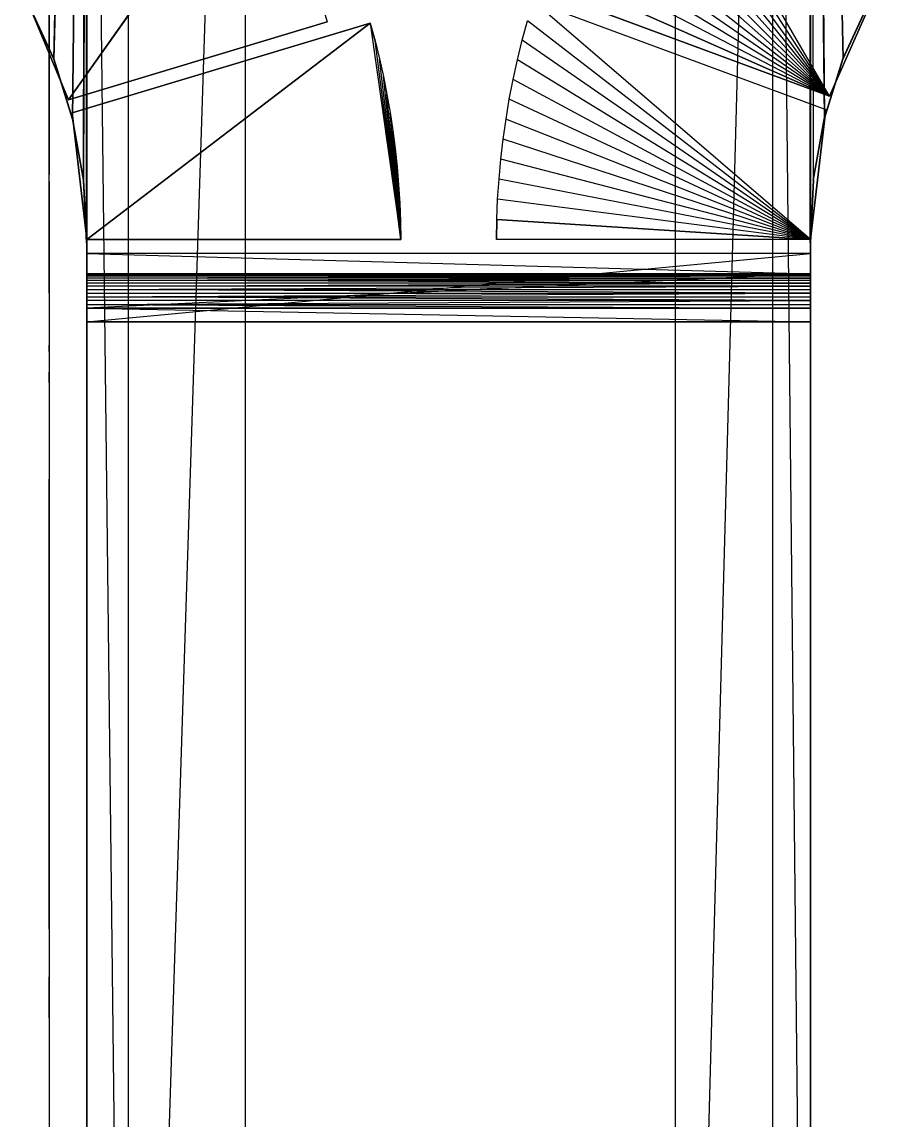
# Model space of a CAD drawing. Extents: x -41 to 47, y -35.8 to 51.3.
# Drawn here: x 26.323 to 27.586, y 42.641 to 44.249 of the extents above; entities that cross this region are included whole.
import ezdxf

# ---------------------------------------------------------------- set-up
doc = ezdxf.new("R2010")
doc.units = 0
doc.header["$MEASUREMENT"] = 0
doc.layers.add('PYDXF', color=8, linetype='CONTINUOUS')

msp = doc.modelspace()

# ---------------------------------------------------------------- linework, layer by layer
at = {"layer": 'PYDXF'}
for p, q in [((26.4171, 46.0954), (26.3689, 44.1951)), ((26.4178, 46.0954), (26.3695, 44.1951)), ((26.4171, 46.0954), (26.3963, 44.1074)), ((26.4178, 46.0954), (26.397, 44.1074)), ((26.4171, 46.0954), (26.4125, 44.0171)), ((26.4178, 46.0954), (26.4132, 44.0171)), ((26.4171, 46.0954), (26.4171, 43.9254)), ((26.4171, 46.0954), (26.4178, 43.9254)), ((26.4178, 40.7954), (26.4178, 46.0954)), ((26.4178, 46.0954), (26.4178, 40.7954)), ((26.4178, 46.0954), (26.4178, 43.9254)), ((26.4178, 46.0954), (26.4788, 40.7954)), ((26.6502, 46.0954), (26.4788, 40.7954)), ((26.4788, 40.7954), (26.4789, 46.0954)), ((26.6502, 40.7954), (26.6502, 46.0954)), ((27.28, 40.7954), (27.28, 46.0954)), ((27.28, 40.7954), (27.4224, 46.0954)), ((27.4224, 46.0954), (27.4224, 40.7954)), ((27.4224, 46.0954), (27.4778, 40.7954)), ((27.4771, 43.9254), (27.4771, 46.0954)), ((27.4771, 46.0954), (27.4817, 44.0171)), ((27.4777, 46.0954), (27.4771, 43.9254)), ((27.4771, 46.0954), (27.4978, 44.1074)), ((27.4771, 46.0954), (27.5253, 44.1951)), ((27.4777, 46.0954), (27.4777, 43.9254)), ((27.4823, 44.0171), (27.4777, 46.0954)), ((27.4777, 46.0954), (27.5259, 44.1951)), ((27.4777, 46.0954), (27.4985, 44.1074)), ((27.4778, 40.7954), (27.4778, 46.0954)), ((27.4778, 46.0954), (27.4778, 40.7954)), ((27.5058, 44.1402), (27.2673, 44.5501)), ((27.5058, 44.1402), (27.2534, 44.5289)), ((26.6549, 44.5082), (26.3911, 44.1352)), ((26.3911, 44.1352), (26.6549, 44.5082)), ((27.5058, 44.1402), (27.2401, 44.5073)), ((27.5058, 44.1402), (27.2272, 44.4855)), ((26.3625, 44.2057), (26.3625, 44.4706)), ((26.3625, 44.4706), (26.3625, 44.2125)), ((27.5058, 44.1402), (27.2148, 44.4633)), ((27.5058, 44.1402), (27.203, 44.4409)), ((27.5058, 44.1402), (27.1916, 44.4183)), ((27.5058, 44.1402), (27.1807, 44.3953)), ((27.5058, 44.1402), (27.1704, 44.3722)), ((27.5058, 44.1402), (27.1606, 44.3488)), ((27.5058, 44.1402), (27.1513, 44.3252)), ((27.5058, 44.1402), (27.5855, 44.3208)), ((27.5855, 44.3208), (27.5058, 44.1402)), ((27.1426, 44.3014), (27.5058, 44.1402)), ((27.5058, 44.1402), (27.1426, 44.3014)), ((26.3911, 44.1352), (26.3229, 44.2989)), ((26.3229, 44.2989), (26.3911, 44.1352)), ((26.3306, 44.2785), (26.3689, 44.1951)), ((26.3312, 44.2785), (26.3695, 44.1951)), ((26.3312, 44.2785), (26.3689, 44.1951)), ((26.763, 44.2717), (26.77, 44.2491)), ((27.4778, 43.9302), (27.0719, 44.2792)), ((27.0719, 44.2792), (27.5005, 44.1208)), ((27.5058, 44.1402), (27.1344, 44.2774)), ((27.1344, 44.2774), (27.5058, 44.1402)), ((27.5253, 44.1951), (27.5636, 44.2785)), ((27.5259, 44.1951), (27.5642, 44.2785)), ((27.5259, 44.1951), (27.5636, 44.2785)), ((26.3625, 44.2125), (26.3625, 44.2537)), ((26.3911, 44.1352), (26.77, 44.2491)), ((26.77, 44.2491), (26.3911, 44.1352)), ((26.8331, 44.2471), (26.3962, 44.1159)), ((26.3962, 44.1159), (26.8331, 44.2471)), ((26.8331, 44.2471), (26.4177, 43.9302)), ((26.4177, 43.9302), (26.8331, 44.2471)), ((26.8331, 44.2471), (26.8776, 43.9302)), ((26.8331, 44.2471), (26.8401, 44.2213)), ((26.8401, 44.2213), (26.8331, 44.2471)), ((27.0557, 44.2224), (27.0635, 44.2509)), ((27.4778, 43.9302), (27.0635, 44.2509)), ((26.8401, 44.2213), (26.8464, 44.1953)), ((26.8776, 43.9302), (26.8401, 44.2213)), ((27.0487, 44.1937), (27.0557, 44.2224)), ((27.4778, 43.9302), (27.0557, 44.2224)), ((26.3625, 44.1855), (26.3625, 44.2125)), ((26.3625, 44.2125), (26.3625, 44.2057)), ((26.3625, 44.2057), (26.3625, 44.1922)), ((26.3625, 44.1922), (26.3625, 44.1855)), ((26.3625, 44.0154), (26.3625, 44.1922)), ((26.3689, 44.1951), (26.3963, 44.1074)), ((26.3689, 44.1951), (26.3695, 44.1951)), ((26.3695, 44.1951), (26.397, 44.1074)), ((26.3695, 44.1951), (26.3963, 44.1074)), ((26.8776, 43.9302), (26.8464, 44.1953)), ((26.8465, 44.1953), (26.8523, 44.1692)), ((27.0423, 44.1648), (27.0487, 44.1937)), ((27.4778, 43.9302), (27.0487, 44.1937)), ((27.4978, 44.1074), (27.5253, 44.1951)), ((27.4985, 44.1074), (27.5259, 44.1951)), ((27.4985, 44.1074), (27.5253, 44.1951)), ((27.5259, 44.1951), (27.5253, 44.1951)), ((26.3625, 44.0254), (26.3625, 44.1855)), ((26.3625, 44.1855), (26.3625, 44.0254)), ((26.8522, 44.1692), (26.8575, 44.143)), ((26.8776, 43.9302), (26.8522, 44.1692)), ((27.0367, 44.1359), (27.0423, 44.1648)), ((27.4778, 43.9302), (27.0423, 44.1648)), ((26.8776, 43.9302), (26.8575, 44.143)), ((26.8575, 44.143), (26.8621, 44.1166)), ((27.0319, 44.1067), (27.0367, 44.1359)), ((27.4778, 43.9302), (27.0367, 44.1359)), ((26.4177, 43.9302), (26.3962, 44.1159)), ((26.3962, 44.1159), (26.4177, 43.9302)), ((26.3963, 44.1074), (26.4125, 44.0171)), ((26.3963, 44.1074), (26.397, 44.1074)), ((26.397, 44.1074), (26.4132, 44.0171)), ((26.397, 44.1074), (26.4125, 44.0171)), ((26.8776, 43.9302), (26.8621, 44.1166)), ((26.8621, 44.1166), (26.8661, 44.0902)), ((27.4778, 43.9302), (27.5005, 44.1208)), ((27.5005, 44.1208), (27.4778, 43.9302)), ((27.4817, 44.0171), (27.4978, 44.1074)), ((27.4823, 44.0171), (27.4985, 44.1074)), ((27.4823, 44.0171), (27.4978, 44.1074)), ((27.4978, 44.1074), (27.4985, 44.1074)), ((27.0277, 44.0775), (27.0319, 44.1067)), ((27.4778, 43.9302), (27.0318, 44.1067)), ((26.8661, 44.0902), (26.8695, 44.0637)), ((26.8776, 43.9302), (26.8661, 44.0902)), ((27.0243, 44.0482), (27.0277, 44.0775)), ((27.4778, 43.9302), (27.0277, 44.0775)), ((26.8695, 44.0637), (26.8724, 44.0371)), ((26.8776, 43.9302), (26.8695, 44.0637)), ((27.0216, 44.0187), (27.0243, 44.0482)), ((27.4778, 43.9302), (27.0243, 44.0482)), ((26.8776, 43.9302), (26.8723, 44.0371)), ((26.8724, 44.0371), (26.8746, 44.0104)), ((26.3625, 43.9254), (26.3625, 44.0254)), ((26.3625, 44.0154), (26.3625, 44.0254)), ((26.3625, 44.0154), (26.3625, 43.9254)), ((26.3625, 43.9254), (26.3625, 44.0154)), ((26.4125, 44.0171), (26.4171, 43.9254)), ((26.4125, 44.0171), (26.4132, 44.0171)), ((26.4132, 44.0171), (26.4178, 43.9254)), ((26.4132, 44.0171), (26.4171, 43.9254)), ((27.0196, 43.9893), (27.0216, 44.0187)), ((27.4778, 43.9302), (27.0216, 44.0187)), ((27.4817, 44.0171), (27.4771, 43.9254)), ((27.4823, 44.0171), (27.4777, 43.9254)), ((27.4817, 44.0171), (27.4777, 43.9254)), ((27.4823, 44.0171), (27.4817, 44.0171)), ((26.8746, 44.0104), (26.8762, 43.9837)), ((26.8776, 43.9302), (26.8746, 44.0104)), ((26.8762, 43.9837), (26.8772, 43.957)), ((26.8776, 43.9302), (26.8762, 43.9837)), ((27.0184, 43.9598), (27.0196, 43.9893)), ((27.4778, 43.9302), (27.0196, 43.9893)), ((26.8772, 43.957), (26.8776, 43.9302)), ((26.8776, 43.9302), (26.8772, 43.957)), ((27.0184, 43.9598), (27.0179, 43.9302)), ((27.0179, 43.9302), (27.0184, 43.9598)), ((27.0184, 43.9598), (27.4778, 43.9302)), ((27.4778, 43.9302), (27.0184, 43.9598)), ((26.4177, 43.9302), (26.8776, 43.9302)), ((26.8776, 43.9302), (26.4177, 43.9302)), ((27.4778, 43.9302), (27.0179, 43.9302)), ((26.3625, 43.8654), (26.3625, 43.9254)), ((26.3625, 43.9254), (26.3625, 43.852)), ((26.3625, 43.9254), (26.3625, 43.8873)), ((26.3625, 43.9254), (26.3625, 43.8616)), ((26.3625, 43.9254), (26.3625, 43.9029)), ((26.3625, 43.9254), (26.3625, 43.9081)), ((26.3625, 43.9254), (26.3625, 43.8656)), ((26.3625, 43.9254), (26.3625, 43.8643)), ((26.3625, 43.9254), (26.3625, 43.8793)), ((26.3625, 43.9254), (26.3625, 43.893)), ((26.3625, 43.9254), (26.3625, 43.9044)), ((26.3625, 43.9254), (26.3625, 43.8578)), ((26.3625, 43.9254), (26.3625, 43.8995)), ((26.3625, 43.9254), (26.3625, 43.9113)), ((26.3625, 43.9254), (26.3625, 43.9125)), ((26.3625, 43.9254), (26.3625, 43.8769)), ((26.3625, 43.9254), (26.3625, 43.9055)), ((26.3625, 43.9254), (26.3625, 43.8912)), ((26.3625, 43.9254), (26.3625, 43.904)), ((26.3625, 43.9254), (26.3625, 43.8566)), ((26.3625, 43.9254), (26.3625, 43.898)), ((26.3625, 43.9254), (26.3625, 43.9102)), ((26.3625, 43.9254), (26.3625, 43.8761)), ((26.3625, 43.9254), (26.3625, 43.9049)), ((26.3625, 43.9254), (26.3625, 43.8542)), ((26.3625, 43.9125), (26.3625, 43.9254)), ((26.3625, 43.9254), (26.3625, 43.8965)), ((26.3625, 43.9254), (26.3625, 43.8654)), ((26.3625, 43.9254), (26.3625, 43.881)), ((26.3625, 43.9254), (26.3625, 43.8604)), ((26.3625, 43.9254), (26.3625, 43.9019)), ((26.3625, 43.9254), (26.3625, 43.8785)), ((26.3625, 43.9254), (26.3625, 43.9071)), ((26.3625, 43.9254), (26.3625, 43.8948)), ((26.3625, 43.9254), (26.3625, 43.8801)), ((26.3625, 43.9254), (26.3625, 43.8591)), ((26.3625, 43.8819), (26.3625, 43.9254)), ((26.3625, 43.9254), (26.3625, 43.9008)), ((26.3625, 43.9254), (26.3625, 43.9137)), ((26.3625, 43.9254), (26.3625, 43.8777)), ((26.3625, 43.9254), (26.3625, 43.9063)), ((26.3625, 43.8854), (26.3625, 43.9254)), ((26.3625, 43.9254), (26.3625, 43.8754)), ((26.3625, 43.9254), (26.3625, 43.8531)), ((26.3625, 43.9254), (26.3625, 43.8893)), ((26.3625, 43.9254), (26.3625, 43.8629)), ((26.3625, 43.9254), (26.3625, 43.9037)), ((26.3625, 43.9254), (26.3625, 43.8554)), ((26.3625, 43.9254), (26.3625, 43.9091)), ((26.4178, 43.9254), (26.4171, 43.9254)), ((27.4777, 43.9254), (27.4771, 43.9254)), ((26.3625, 43.9125), (26.3625, 43.9137)), ((26.3625, 43.9125), (26.3625, 43.9113)), ((26.3625, 43.9113), (26.3625, 43.9102)), ((26.3625, 43.9102), (26.3625, 43.9091)), ((26.3625, 43.9091), (26.3625, 43.9081)), ((26.3625, 43.9081), (26.3625, 43.9071)), ((26.3625, 43.9071), (26.3625, 43.9063)), ((26.3625, 43.9063), (26.3625, 43.9055)), ((26.3625, 43.9055), (26.3625, 43.9049)), ((26.3625, 43.9049), (26.3625, 43.9044)), ((26.3625, 43.9044), (26.3625, 43.904)), ((26.3625, 43.904), (26.3625, 43.9037)), ((26.3625, 43.9037), (26.3625, 43.9029)), ((26.3625, 43.9029), (26.3625, 43.9019)), ((26.3625, 43.9019), (26.3625, 43.9008)), ((26.3625, 43.9008), (26.3625, 43.8995)), ((26.3625, 43.8995), (26.3625, 43.898)), ((26.3625, 43.898), (26.3625, 43.8965)), ((26.4177, 43.91), (26.4177, 43.83)), ((26.4177, 43.91), (26.4177, 43.81)), ((26.4177, 43.91), (26.4177, 43.88)), ((26.4178, 43.88), (26.4177, 43.91)), ((26.4177, 43.81), (27.4778, 43.91)), ((27.4778, 43.91), (26.4178, 43.91)), ((26.4178, 43.91), (27.4778, 43.88)), ((27.4778, 43.91), (27.4778, 43.83)), ((27.4778, 43.91), (27.4778, 43.81)), ((27.4778, 43.88), (27.4778, 43.91)), ((27.4778, 43.91), (27.4778, 43.88)), ((26.3625, 43.8965), (26.3625, 43.8948)), ((26.3625, 43.8948), (26.3625, 43.893)), ((26.3625, 43.893), (26.3625, 43.8912)), ((26.3625, 43.8912), (26.3625, 43.8893)), ((26.3625, 43.8893), (26.3625, 43.8873)), ((26.3625, 43.8854), (26.3625, 43.8873)), ((26.3625, 43.8854), (26.3625, 43.8819)), ((26.3625, 43.8827), (26.3625, 43.8854)), ((26.3625, 43.8845), (26.3625, 43.8854)), ((26.3625, 43.8845), (26.3625, 43.8836)), ((26.3625, 43.8845), (26.3625, 43.8827)), ((26.3625, 43.8827), (26.3625, 43.8836)), ((26.3625, 43.8827), (26.3625, 43.8819)), ((26.3625, 43.8819), (26.3625, 43.881)), ((26.3625, 43.881), (26.3625, 43.8801)), ((26.3625, 43.8801), (26.3625, 43.8793)), ((26.3625, 43.8793), (26.3625, 43.8785)), ((26.3625, 43.8785), (26.3625, 43.8777)), ((26.3625, 43.8777), (26.3625, 43.8769)), ((26.3625, 43.8769), (26.3625, 43.8761)), ((26.3625, 43.8761), (26.3625, 43.8754)), ((26.3625, 43.8754), (26.3625, 43.8656)), ((26.3625, 43.8654), (26.3625, 43.8754)), ((26.4177, 43.83), (26.4177, 43.88)), ((26.4177, 43.88), (26.4178, 43.8706)), ((26.4177, 43.88), (26.4177, 43.852)), ((26.4177, 43.88), (26.4178, 43.8666)), ((26.4177, 43.88), (26.4177, 43.8354)), ((26.4177, 43.88), (26.4177, 43.8465)), ((26.4177, 43.88), (26.4177, 43.8572)), ((27.4778, 43.88), (26.4177, 43.83)), ((26.4177, 43.88), (26.4178, 43.874)), ((26.4177, 43.88), (26.4177, 43.841)), ((26.4177, 43.88), (26.4178, 43.8621)), ((26.4177, 43.88), (26.4178, 43.8767)), ((27.4778, 43.88), (26.4178, 43.88)), ((26.4178, 43.88), (27.4778, 43.88)), ((26.4178, 43.8787), (26.4178, 43.88)), ((26.4178, 43.8787), (27.4778, 43.88)), ((26.4178, 43.8787), (27.4778, 43.8787)), ((27.4778, 43.8787), (26.4178, 43.8767)), ((26.4178, 43.8767), (26.4178, 43.8787)), ((26.4178, 43.874), (26.4178, 43.8767)), ((27.4778, 43.8767), (26.4178, 43.8767)), ((27.4778, 43.8767), (26.4178, 43.874)), ((26.4178, 43.8706), (26.4178, 43.874)), ((27.4778, 43.874), (26.4178, 43.874)), ((26.4178, 43.8706), (27.4778, 43.874)), ((26.4178, 43.8666), (26.4178, 43.8706)), ((27.4778, 43.8666), (26.4178, 43.8706)), ((26.4178, 43.8706), (27.4778, 43.8706)), ((26.4178, 43.8621), (26.4178, 43.8666)), ((26.4178, 43.8621), (27.4778, 43.8666)), ((27.4778, 43.8666), (26.4178, 43.8666)), ((27.4778, 43.88), (27.4778, 43.8354)), ((27.4778, 43.88), (27.4778, 43.8666)), ((27.4778, 43.88), (27.4778, 43.83)), ((27.4778, 43.88), (27.4778, 43.8706)), ((27.4778, 43.88), (27.4778, 43.852)), ((27.4778, 43.88), (27.4778, 43.8767)), ((27.4778, 43.88), (27.4778, 43.841)), ((27.4778, 43.88), (27.4778, 43.8621)), ((27.4778, 43.88), (27.4778, 43.8572)), ((27.4778, 43.88), (27.4778, 43.874)), ((27.4778, 43.88), (27.4778, 43.8787)), ((27.4778, 43.88), (27.4778, 43.8465)), ((27.4778, 43.8787), (27.4778, 43.8767)), ((27.4778, 43.874), (27.4778, 43.8767)), ((27.4778, 43.8706), (27.4778, 43.874)), ((27.4778, 43.8666), (27.4778, 43.8706)), ((27.4778, 43.8621), (27.4778, 43.8666)), ((26.3625, 43.8656), (26.3625, 43.8654)), ((26.3625, 43.8654), (26.3625, 43.8643)), ((26.3625, 43.852), (26.3625, 43.8654)), ((26.3625, 43.8654), (26.3625, 43.8509)), ((26.3625, 43.8654), (26.3625, 43.7754)), ((26.3625, 43.8643), (26.3625, 43.8629)), ((26.3625, 43.8629), (26.3625, 43.8616)), ((26.3625, 43.8616), (26.3625, 43.8604)), ((26.3625, 43.8604), (26.3625, 43.8591)), ((26.3625, 43.8591), (26.3625, 43.8578)), ((26.3625, 43.8578), (26.3625, 43.8566)), ((26.3625, 43.8566), (26.3625, 43.8554)), ((26.3625, 43.8554), (26.3625, 43.8542)), ((26.3625, 43.8542), (26.3625, 43.8531)), ((26.3625, 43.8531), (26.3625, 43.852)), ((26.3625, 43.852), (26.3625, 43.8509)), ((26.3625, 43.8509), (26.3625, 43.7754)), ((26.4177, 43.8572), (26.4178, 43.8621)), ((26.4177, 43.8572), (27.4778, 43.8621)), ((26.4177, 43.852), (26.4177, 43.8572)), ((26.4177, 43.8572), (27.4778, 43.8572)), ((27.4778, 43.852), (26.4177, 43.8572)), ((26.4177, 43.8465), (26.4177, 43.852)), ((26.4177, 43.8465), (27.4778, 43.852)), ((26.4177, 43.852), (27.4778, 43.852)), ((27.4778, 43.8621), (26.4178, 43.8621)), ((27.4778, 43.8572), (27.4778, 43.8621)), ((27.4778, 43.852), (27.4778, 43.8572)), ((27.4778, 43.8465), (27.4778, 43.852)), ((26.4177, 43.841), (26.4177, 43.8465)), ((26.4177, 43.8465), (27.4778, 43.8465)), ((27.4778, 43.841), (26.4177, 43.8465)), ((26.4177, 43.8354), (26.4177, 43.841)), ((27.4778, 43.841), (26.4177, 43.841)), ((26.4177, 43.8354), (27.4778, 43.841)), ((26.4177, 43.8354), (26.4177, 43.83)), ((26.4177, 43.8354), (27.4778, 43.8354)), ((26.4177, 43.8354), (27.4778, 43.83)), ((27.4778, 43.841), (27.4778, 43.8465)), ((27.4778, 43.8354), (27.4778, 43.841)), ((27.4778, 43.8354), (27.4778, 43.83)), ((27.4778, 43.83), (27.4778, 43.8354)), ((26.4177, 43.81), (26.4177, 43.83)), ((27.4778, 43.83), (26.4177, 43.83)), ((26.4177, 43.83), (27.4778, 43.81)), ((26.4177, 43.83), (27.4778, 43.83)), ((27.4778, 43.81), (27.4778, 43.83)), ((26.4177, 43.81), (27.4778, 43.81)), ((27.4778, 43.81), (26.4177, 43.81)), ((26.3625, 43.7811), (26.3625, 43.7661)), ((26.3625, 43.7754), (26.3625, 42.9201)), ((26.3625, 43.7661), (26.3625, 43.7754)), ((26.3625, 43.7754), (26.3625, 43.7211)), ((26.3625, 43.7754), (26.3625, 43.7661)), ((26.3625, 43.7661), (26.3625, 43.5793)), ((26.3625, 43.7661), (26.3625, 43.7361)), ((26.3625, 43.7348), (26.3625, 43.7361)), ((26.3625, 43.7335), (26.3625, 43.7348)), ((26.3625, 43.7322), (26.3625, 43.7335)), ((26.3625, 43.7309), (26.3625, 43.7322)), ((26.3625, 43.7296), (26.3625, 43.7309)), ((26.3625, 43.7284), (26.3625, 43.7296)), ((26.3625, 43.7271), (26.3625, 43.7284)), ((26.3625, 43.7259), (26.3625, 43.7271)), ((26.3625, 43.7247), (26.3625, 43.7259)), ((26.3625, 43.7235), (26.3625, 43.7247)), ((26.3625, 43.7223), (26.3625, 43.7235)), ((26.3625, 43.7211), (26.3625, 43.7223)), ((26.3625, 43.7211), (26.3625, 43.5793)), ((26.3625, 42.9201), (26.3625, 43.5793)), ((26.3625, 43.5793), (26.3625, 42.9201)), ((26.3625, 42.9201), (26.3625, 42.7954)), ((26.3625, 42.9201), (26.3625, 42.8054)), ((26.3625, 42.9201), (26.3625, 42.8504)), ((26.3625, 42.8492), (26.3625, 42.8504)), ((26.3625, 42.8504), (26.3625, 42.7954)), ((26.3625, 42.848), (26.3625, 42.8492)), ((26.3625, 42.8468), (26.3625, 42.848)), ((26.3625, 42.8456), (26.3625, 42.8468)), ((26.3625, 42.8444), (26.3625, 42.8456)), ((26.3625, 42.8431), (26.3625, 42.8444)), ((26.3625, 42.8419), (26.3625, 42.8431)), ((26.3625, 42.8406), (26.3625, 42.8419)), ((26.3625, 42.8393), (26.3625, 42.8406)), ((26.3625, 42.838), (26.3625, 42.8393)), ((26.3625, 42.8367), (26.3625, 42.838)), ((26.3625, 42.8354), (26.3625, 42.8367)), ((26.3625, 42.8054), (26.3625, 42.8354)), ((26.3625, 42.8054), (26.3625, 42.7904)), ((26.3625, 42.7904), (26.3625, 42.8054)), ((26.3625, 42.7954), (26.3625, 42.8054)), ((26.3625, 42.7954), (26.3625, 42.7054)), ((26.3625, 42.7954), (26.3625, 42.7056)), ((26.3625, 42.7056), (26.3625, 42.7032)), ((26.3625, 42.7056), (26.3625, 42.7054)), ((26.3625, 42.7054), (26.3625, 42.6704)), ((26.3625, 42.7032), (26.3625, 42.7006)), ((26.3625, 42.7006), (26.3625, 42.6976)), ((26.3625, 42.6976), (26.3625, 42.6945)), ((26.3625, 42.6945), (26.3625, 42.6913)), ((26.3625, 42.6913), (26.3625, 42.6879)), ((26.3625, 42.6879), (26.3625, 42.6846)), ((26.3625, 42.6846), (26.3625, 42.6814)), ((26.3625, 42.6814), (26.3625, 42.6783)), ((26.3625, 42.6783), (26.3625, 42.6754)), ((26.3625, 42.6754), (26.3625, 42.6727)), ((26.3625, 42.6727), (26.3625, 42.6705)), ((26.3625, 42.6705), (26.3625, 42.6704)), ((26.3625, 42.6704), (26.3625, 42.6054))]:
    msp.add_line(p, q, dxfattribs=at)

doc.saveas('drawing.dxf')
